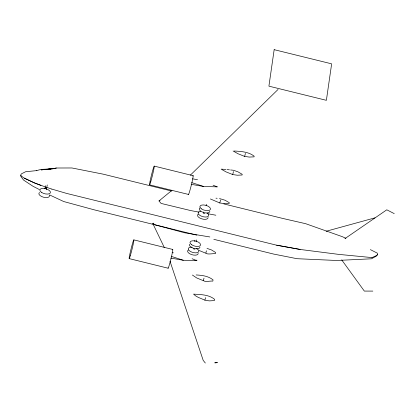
<?xml version="1.0" encoding="UTF-8"?>
<svg xmlns="http://www.w3.org/2000/svg" width="415" height="415" viewBox="0 0 415 415"><rect width="100%" height="100%" fill="white"/><g stroke="black" fill="none" stroke-linecap="round" stroke-linejoin="round"><path stroke-width="0.62" d="M44.986 188.747L45.417 185.738M46.345 189.707L47.269 184.934M194.739 241.447L194.92 240.197M196.191 241.805L196.461 239.932M206.131 205.539L206.307 204.289M207.002 248.403L211.417 249.903L215.587 252.45L215.369 253.7C213.616 253.077 203.054 256.065 206.592 250.764M196.15 274.953C202.089 275.28 208.252 275.98 213.051 279.871L212.828 281.126C211.074 280.504 200.512 283.492 204.05 278.19M204.88 300.144L198.235 297.368L195.579 295.854L193.551 294.121C200.793 294.624 208.652 294.494 214.607 299.314L214.389 300.564L209.508 300.891L207.158 300.59L204.88 300.144L205.607 297.628M219.519 198.567L225.112 200.258L229.329 202.733L229.267 203.407L224.442 203.63L219.794 202.977L220.593 199.978M230.626 169.958L233.588 170.29L237.997 171.846L242.215 174.321L242.153 174.995L237.328 175.223L232.685 174.565L233.479 171.566M234.309 151.003C241.177 151.454 248.481 151.729 254.156 156.175L254.099 156.849L249.275 157.072L244.627 156.419L245.421 153.415M45.105 188.597L45.385 187.59L46.833 187.948M203.615 212.018L203.288 213.191L204.74 213.549M21.17 174.414L20.75 175.063L20.968 175.81L24.293 178.16L34.274 182.854L40.945 185.448M371.99 257.611L376.898 255.35L377.588 254.483L377.339 253.16L370.382 249.628M376.898 255.35L377.588 254.483M190.376 175.125L278.071 89.433M36.639 170.741C42.781 167.961 49.888 170.264 56.227 168.008L71.935 167.971L103.07 174.139L171.608 191.035M198.93 212.096L190.786 210.592L161.077 203.417L159.012 200.938L171.971 190.303M344.912 238.635L386.796 209.803L394.25 213.626M376.69 255.894L371.482 258.799L336.601 260.48L297.062 258.706L273.552 254.053L213.818 239.325M159.012 200.938L160.024 200.393M21.362 173.885L25.626 171.732L36.795 170.601M54.106 168.687L56.227 168.008M164.361 247.61L152.777 223.498L153.872 223.171M326.133 231.264L374.999 217.839M48.539 169.071L42.6 169.522M55.958 168.231L48.612 169.066L54.241 168.573M43.689 169.636L41.147 169.896L50.609 168.983M44.96 169.502L46.869 169.31L42.999 169.528M214.991 362.798L217.434 362.658L214.752 362.835M372.841 291.097L364.334 291.081L341.727 259.915M191.18 184.333L203.661 186.48L217.221 186.859L213.071 185.209M170.798 258.104L183.274 260.252L196.84 260.63L196.829 260.049M372.001 257.591L338.682 254.379L300.18 249.467L276.613 245.198L66.597 193.411L51.891 189.105M225.895 169.429L221.164 169.133L226.004 171.867L232.685 174.554M227.072 169.559L229.443 169.828M215.961 198.168L217.149 198.303M215.328 186.558L217.221 186.859M194.946 260.329L196.84 260.63L192.098 258.747M209.834 236.955L184.654 232.794L155.153 224.868L152.777 223.498M192.482 178.824L197.493 179.711M172.101 252.595L173.351 252.818M276.623 245.172L300.185 249.441M207.075 213.595L215.847 215.214M154.193 166.088L193.105 175.685M149.602 184.857L188.519 194.448M223.799 203.905L282.273 218.326L305.679 223.701L342.427 236.711L345.923 238.324M153.457 224.442L94.35 209.866L63.76 201.55L49.743 194.998M154.712 224.754L196.84 235.139M193.442 248.834L194.889 249.192M133.806 239.86L172.723 249.451M129.221 258.623L168.132 268.22M191.678 182.605L203.661 186.48M171.291 256.377L183.274 260.252M45.199 186.88L34.279 182.833L24.298 178.134M46.423 187.264L51.885 189.126M244.627 156.408L237.945 153.716L233.106 150.982M219.8 202.966L210.395 198.967M199.221 250.504L205.866 253.264M203.324 280.69L196.679 277.931L192.399 275.031M39.384 189.546L33.024 186.294L23.603 180.094L20.776 176.334M205.337 363.026L203.2 360.391L170 261.196M20.755 175.042L20.973 175.784M192.882 176.059A9.664 0.508 -76.1 0 1 191.388 184.851A9.664 0.508 -76.1 0 1 188.446 194.184M172.495 249.83A9.664 0.508 -76.1 0 1 171.006 258.623A9.664 0.508 -76.1 0 1 168.065 267.955M49.286 195.143A5.457 2.552 15.4 0 1 43.528 197.229A5.457 2.552 15.4 0 1 39.56 192.482M207.152 213.087A5.457 2.552 15.4 0 1 206.878 216.9A5.457 2.552 15.4 0 1 199.117 214.778A5.457 2.552 15.4 0 1 200.746 211.334M208.097 217.6A5.457 2.552 15.4 0 1 201.467 218.757A5.457 2.552 15.4 0 1 198.178 214.223M209.86 211.225A5.457 2.552 15.4 0 1 203.226 212.387A5.457 2.552 15.4 0 1 199.937 207.848M199.957 247.055A5.457 2.552 15.4 0 1 194.007 248.424A5.457 2.552 15.4 0 1 189.52 244.207M196.15 248.269A5.457 2.552 15.4 0 1 197.317 252.647A5.457 2.552 15.4 0 1 188.965 250.364A5.457 2.552 15.4 0 1 192.119 247.169M198.199 253.43A5.457 2.552 15.4 0 1 191.564 254.587A5.457 2.552 15.4 0 1 188.275 250.053M274.165 49.67L268.91 86.159L326.382 100.326L331.642 63.837L274.165 49.67M150.681 181.957A9.664 0.508 -76.1 0 0 154.261 166.353A9.664 0.508 -76.1 0 0 150.749 178.108A9.664 0.508 -76.1 0 0 150.681 181.957M130.3 255.723A9.664 0.508 -76.1 0 0 133.879 240.124A9.664 0.508 -76.1 0 0 130.362 251.879A9.664 0.508 -76.1 0 0 130.3 255.723M41.433 192.321A5.457 2.552 15.4 0 0 50.288 192.98A5.457 2.552 15.4 0 0 43.736 188.4A5.457 2.552 15.4 0 0 41.433 192.321M201.477 208.885A5.457 2.552 15.4 0 0 210.332 209.549A5.457 2.552 15.4 0 0 203.781 204.963A5.457 2.552 15.4 0 0 201.477 208.885M191.58 244.715A5.457 2.552 15.4 0 0 200.429 245.374A5.457 2.552 15.4 0 0 193.878 240.793A5.457 2.552 15.4 0 0 191.58 244.715"/></g></svg>
